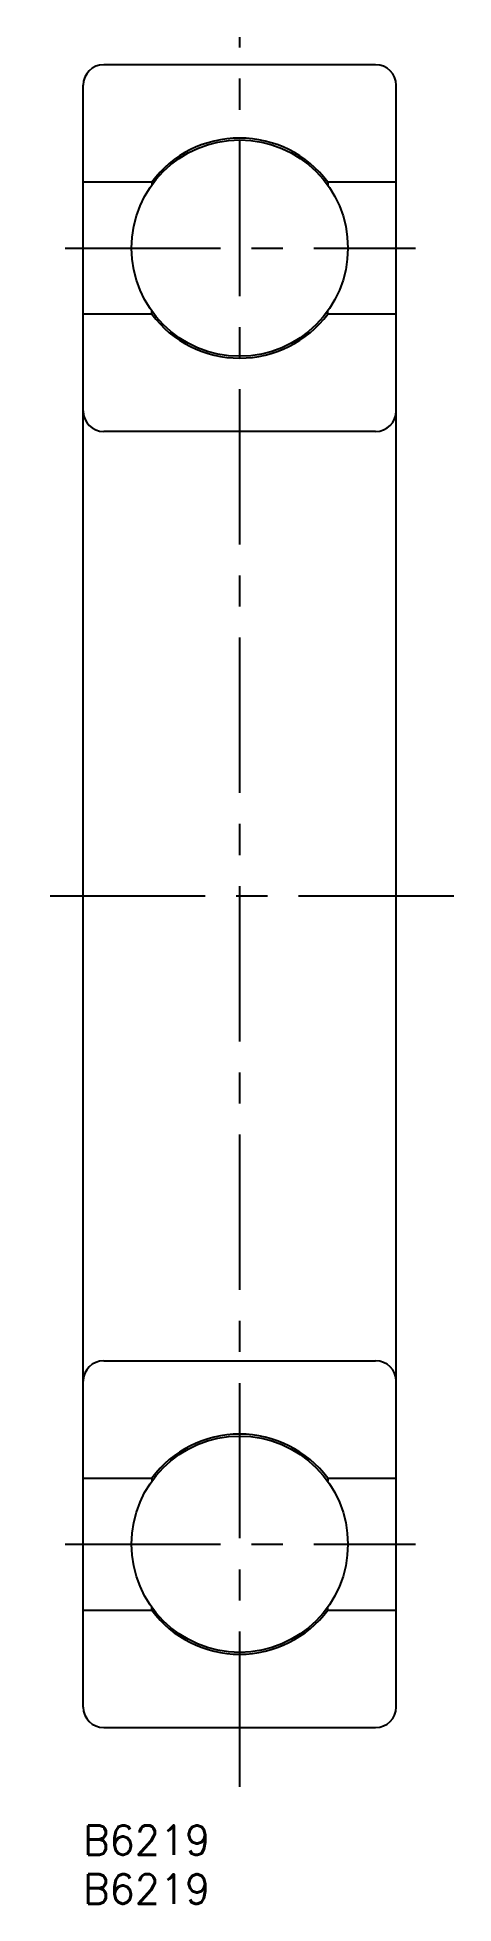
# Model space of a CAD drawing. Extents: x -5 to 38, y -8 to 183.
import ezdxf

# ---------------------------------------------------------------- set-up
doc = ezdxf.new("R2010")
doc.units = 0
doc.header["$LTSCALE"] = 0.5
doc.linetypes.add('CENTER', pattern=[50.8, 31.75, -6.35, 6.35, -6.35])
for name, color, linetype in [('MSM_CENTER', 1, 'CENTER'), ('MSM_CONTINUOUS', 7, 'CONTINUOUS'), ('MSM_PART_NUMBER', 7, 'CONTINUOUS')]:
    doc.layers.add(name, color=color, linetype=linetype)
doc.styles.get("Standard").update_dxf_attribs({"font": 'txt.shx', "height": 3, "bigfont": 'bigfont.shx'})

msp = doc.modelspace()

# ---------------------------------------------------------------- linework, layer by layer
at = {"layer": 'MSM_CENTER'}
for p, q in [((16, 3.95), (16, 182.8)), ((-1.83, 161.25), (33.99, 161.25)), ((37.88, 95), (-4.69, 95)), ((-1.83, 28.75), (33.99, 28.75))]:
    msp.add_line(p, q, dxfattribs=at)
at = {"layer": 'MSM_CONTINUOUS'}
for p, q in [((29.9, 180), (2.1, 180)), ((0, 12.1), (0, 177.9)), ((32, 12.1), (32, 177.9)), ((7, 168), (0, 168)), ((7, 168), (7, 167.68)), ((32, 168), (25, 168)), ((25, 168), (25, 167.68)), ((7, 154.5), (7, 154.82)), ((25, 154.5), (25, 154.82)), ((7, 154.5), (0, 154.5)), ((32, 154.5), (25, 154.5)), ((29.9, 142.5), (2.1, 142.5)), ((2.1, 47.5), (29.9, 47.5)), ((0, 35.5), (7, 35.5)), ((7, 35.5), (7, 35.18)), ((25, 35.5), (32, 35.5)), ((25, 35.5), (25, 35.18)), ((0, 22), (7, 22)), ((7, 22), (7, 22.32)), ((25, 22), (25, 22.32)), ((25, 22), (32, 22)), ((2.1, 10), (29.9, 10))]:
    msp.add_line(p, q, dxfattribs=at)
for centre in [(16, 161.25), (16, 28.75)]:
    msp.add_circle(centre, 11.06, dxfattribs=at)
for centre, radius, start, end in [((2.1, 177.9), 2.1, 90, 180), ((29.9, 177.9), 2.1, 0, 90), ((16, 161.25), 11.25, 36.8699, 143.1301), ((16, 161.25), 11.25, 216.8699, 323.1301), ((2.1, 144.6), 2.1, 180, 270), ((29.9, 144.6), 2.1, 270, 0), ((2.1, 45.4), 2.1, 90, 180), ((29.9, 45.4), 2.1, 0, 90), ((16, 28.75), 11.25, 36.8699, 143.1301), ((16, 28.75), 11.25, 216.8699, 323.1301), ((2.1, 12.1), 2.1, 180, 270), ((29.9, 12.1), 2.1, 270, 360)]:
    msp.add_arc(centre, radius, start, end, dxfattribs=at)

# ---------------------------------------------------------------- texts
at = {"layer": 'MSM_PART_NUMBER'}
for p in [(0, -3), (0, -8)]:
    msp.add_text('B6219', height=3, dxfattribs=at).set_placement(p)

doc.saveas('drawing.dxf')
